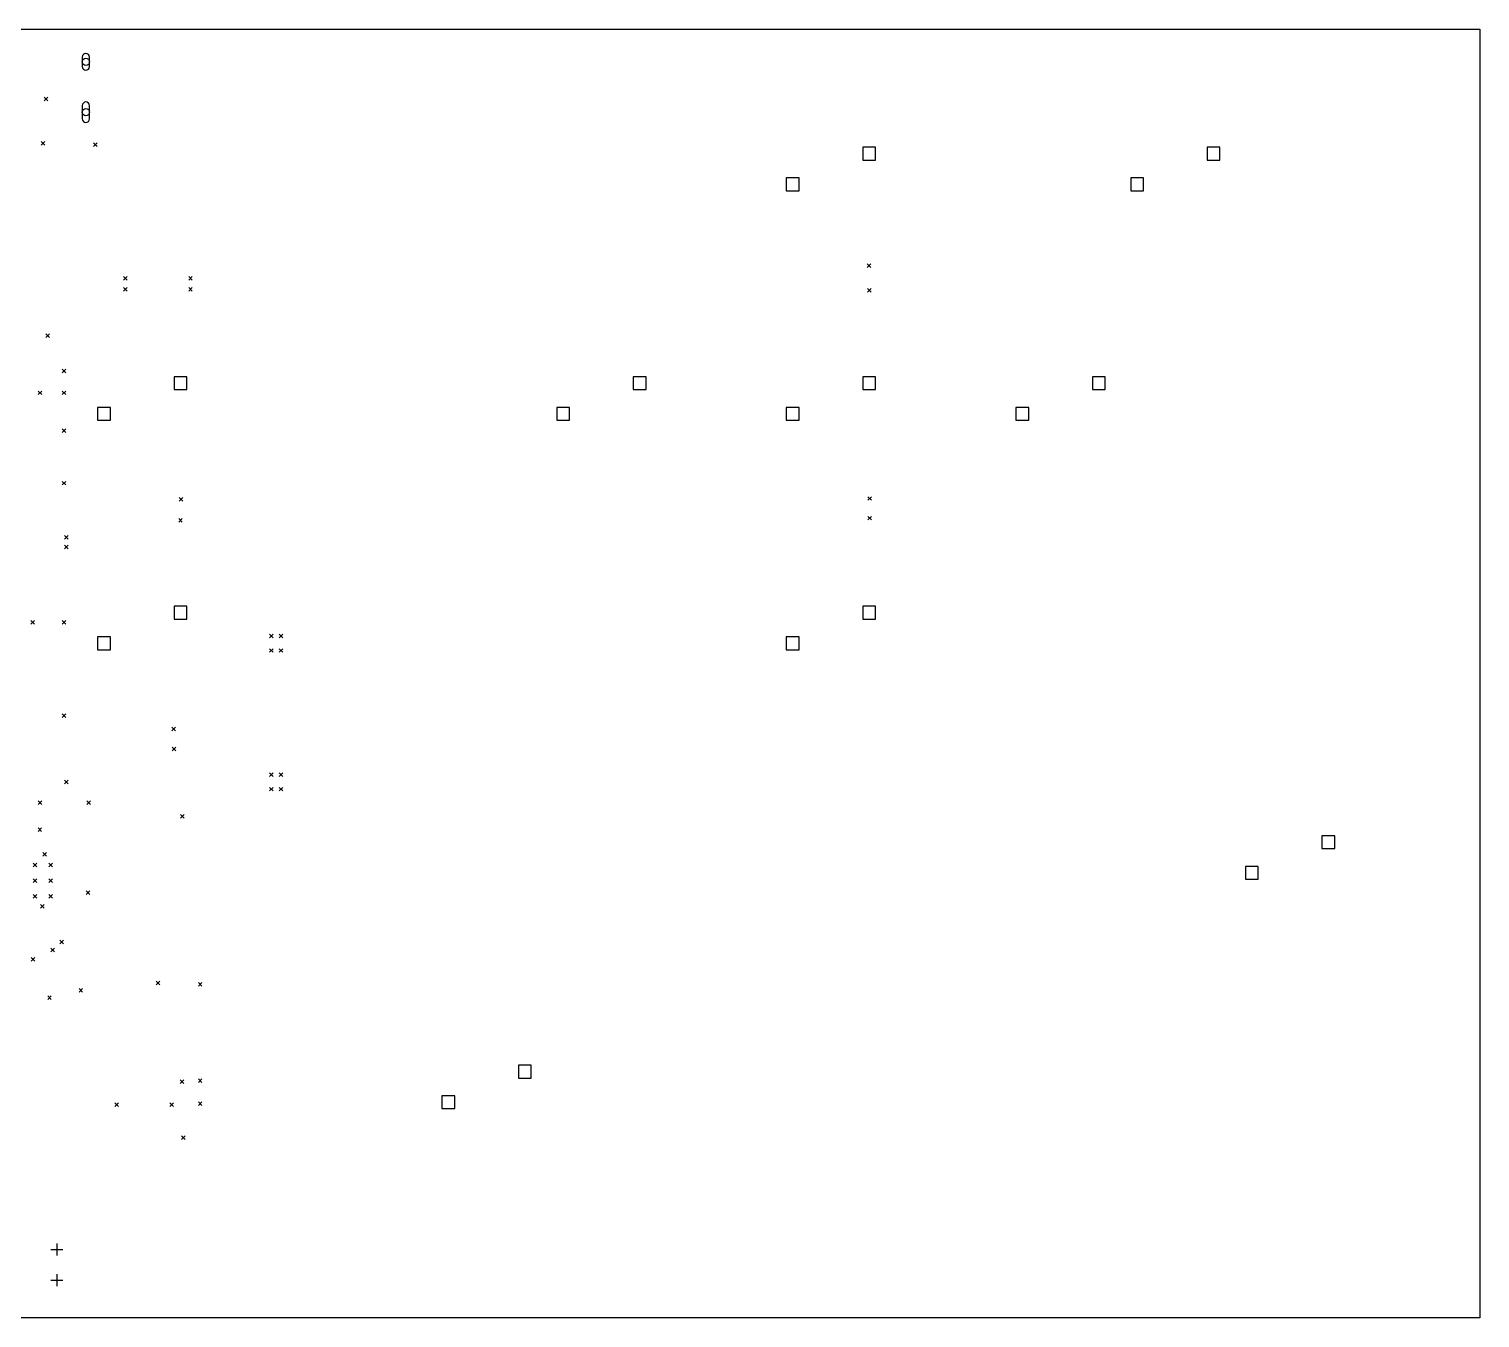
# Model space of a CAD drawing. Extents: x 0.66 to 10.16, y -5.55 to -0.71.
# Drawn here: x 5.417 to 10.158, y -4.921 to -0.709 of the extents above; entities that cross this region are included whole.
import ezdxf

# ---------------------------------------------------------------- set-up
doc = ezdxf.new("R2010")
doc.units = 0
doc.header["$MEASUREMENT"] = 0
doc.layers.add('BLACK', color=7, linetype='CONTINUOUS')

msp = doc.modelspace()

# ---------------------------------------------------------------- linework, layer by layer
at = {"layer": 'BLACK', "linetype": 'CONTINUOUS'}
for p, q in [((0.708661, -0.708661), (10.1575, -0.708661)), ((10.1575, -0.708661), (10.1575, -4.92126)), ((5.59134, -0.800197), (5.59134, -0.831693)), ((5.61496, -0.831693), (5.61496, -0.800197)), ((5.46654, -0.931102), (5.47835, -0.942913)), ((5.47835, -0.931102), (5.46654, -0.942913)), ((5.59134, -0.958858), (5.59134, -1.00217)), ((5.61496, -1.00217), (5.61496, -0.958858)), ((5.45669, -1.07677), (5.4685, -1.08858)), ((5.4685, -1.07677), (5.45669, -1.08858)), ((5.62795, -1.08071), (5.63976, -1.09252)), ((5.63976, -1.08071), (5.62795, -1.09252)), ((8.18313, -1.09534), (8.14137, -1.09534)), ((8.14137, -1.09534), (8.14137, -1.13709)), ((8.14137, -1.13709), (8.18313, -1.13709)), ((8.18313, -1.13709), (8.18313, -1.09534)), ((9.30813, -1.09534), (9.26637, -1.09534)), ((9.26637, -1.09534), (9.26637, -1.13709)), ((9.26637, -1.13709), (9.30813, -1.13709)), ((9.30813, -1.13709), (9.30813, -1.09534)), ((7.93313, -1.19534), (7.89137, -1.19534)), ((7.89137, -1.19534), (7.89137, -1.23709)), ((7.93313, -1.23709), (7.93313, -1.19534)), ((9.05813, -1.19534), (9.01637, -1.19534)), ((9.01637, -1.19534), (9.01637, -1.23709)), ((9.05813, -1.23709), (9.05813, -1.19534)), ((7.89137, -1.23709), (7.93313, -1.23709)), ((9.01637, -1.23709), (9.05813, -1.23709)), ((8.15551, -1.47638), (8.16732, -1.48819)), ((8.16732, -1.47638), (8.15551, -1.48819)), ((5.72638, -1.51772), (5.73819, -1.52953)), ((5.73819, -1.51772), (5.72638, -1.52953)), ((5.72638, -1.55315), (5.73819, -1.56496)), ((5.73819, -1.55315), (5.72638, -1.56496)), ((5.93898, -1.51772), (5.95079, -1.52953)), ((5.95079, -1.51772), (5.93898, -1.52953)), ((5.93898, -1.55315), (5.95079, -1.56496)), ((5.95079, -1.55315), (5.93898, -1.56496)), ((8.15635, -1.55692), (8.16816, -1.56873)), ((8.16816, -1.55692), (8.15635, -1.56873)), ((5.47244, -1.70472), (5.48425, -1.71654)), ((5.48425, -1.70472), (5.47244, -1.71654)), ((5.52557, -1.82087), (5.53738, -1.83268)), ((5.53738, -1.82087), (5.52557, -1.83268)), ((5.93313, -1.84534), (5.89137, -1.84534)), ((5.89137, -1.84534), (5.89137, -1.88709)), ((5.93313, -1.88709), (5.93313, -1.84534)), ((7.43313, -1.84534), (7.39137, -1.84534)), ((7.39137, -1.84534), (7.39137, -1.88709)), ((7.43313, -1.88709), (7.43313, -1.84534)), ((8.18313, -1.84534), (8.14137, -1.84534)), ((8.14137, -1.84534), (8.14137, -1.88709)), ((8.18313, -1.88709), (8.18313, -1.84534)), ((8.93313, -1.84534), (8.89137, -1.84534)), ((8.89137, -1.84534), (8.89137, -1.88709)), ((8.93313, -1.88709), (8.93313, -1.84534)), ((5.44687, -1.89179), (5.45868, -1.9036)), ((5.45868, -1.89179), (5.44687, -1.9036)), ((5.52557, -1.89179), (5.53738, -1.9036)), ((5.53738, -1.89179), (5.52557, -1.9036)), ((5.89137, -1.88709), (5.93313, -1.88709)), ((7.39137, -1.88709), (7.43313, -1.88709)), ((8.14137, -1.88709), (8.18313, -1.88709)), ((8.89137, -1.88709), (8.93313, -1.88709)), ((5.68313, -1.94534), (5.64137, -1.94534)), ((5.64137, -1.94534), (5.64137, -1.98709)), ((5.64137, -1.98709), (5.68313, -1.98709)), ((5.68313, -1.98709), (5.68313, -1.94534)), ((7.18313, -1.94534), (7.14137, -1.94534)), ((7.14137, -1.94534), (7.14137, -1.98709)), ((7.14137, -1.98709), (7.18313, -1.98709)), ((7.18313, -1.98709), (7.18313, -1.94534)), ((7.93313, -1.94534), (7.89137, -1.94534)), ((7.89137, -1.94534), (7.89137, -1.98709)), ((7.89137, -1.98709), (7.93313, -1.98709)), ((7.93313, -1.98709), (7.93313, -1.94534)), ((8.68313, -1.94534), (8.64137, -1.94534)), ((8.64137, -1.94534), (8.64137, -1.98709)), ((8.64137, -1.98709), (8.68313, -1.98709)), ((8.68313, -1.98709), (8.68313, -1.94534)), ((5.52557, -2.01575), (5.53738, -2.02756)), ((5.53738, -2.01575), (5.52557, -2.02756)), ((5.52557, -2.18701), (5.53738, -2.19882)), ((5.53738, -2.18701), (5.52557, -2.19882)), ((5.90748, -2.23949), (5.91929, -2.2513)), ((5.91929, -2.23949), (5.90748, -2.2513)), ((8.15748, -2.23713), (8.16929, -2.24894)), ((8.16929, -2.23713), (8.15748, -2.24894)), ((5.90635, -2.30889), (5.91816, -2.3207)), ((5.91816, -2.30889), (5.90635, -2.3207)), ((8.15748, -2.30146), (8.16929, -2.31327)), ((8.16929, -2.30146), (8.15748, -2.31327)), ((5.53346, -2.36417), (5.54528, -2.37598)), ((5.54528, -2.36417), (5.53346, -2.37598)), ((5.53346, -2.39565), (5.54528, -2.40746)), ((5.54528, -2.39565), (5.53346, -2.40746)), ((5.93313, -2.59534), (5.89137, -2.59534)), ((5.89137, -2.59534), (5.89137, -2.63709)), ((5.93313, -2.63709), (5.93313, -2.59534)), ((8.18313, -2.59534), (8.14137, -2.59534)), ((8.14137, -2.59534), (8.14137, -2.63709)), ((8.18313, -2.63709), (8.18313, -2.59534)), ((5.42325, -2.64179), (5.43506, -2.6536)), ((5.43506, -2.64179), (5.42325, -2.6536)), ((5.52557, -2.64179), (5.53738, -2.6536)), ((5.53738, -2.64179), (5.52557, -2.6536)), ((5.89137, -2.63709), (5.93313, -2.63709)), ((8.14137, -2.63709), (8.18313, -2.63709)), ((5.68313, -2.69534), (5.64137, -2.69534)), ((5.64137, -2.69534), (5.64137, -2.73709)), ((5.68313, -2.73709), (5.68313, -2.69534)), ((6.20276, -2.68671), (6.21457, -2.69852)), ((6.21457, -2.68671), (6.20276, -2.69852)), ((6.23425, -2.68671), (6.24606, -2.69852)), ((6.24606, -2.68671), (6.23425, -2.69852)), ((7.93313, -2.69534), (7.89137, -2.69534)), ((7.89137, -2.69534), (7.89137, -2.73709)), ((7.93313, -2.73709), (7.93313, -2.69534)), ((5.64137, -2.73709), (5.68313, -2.73709)), ((6.20278, -2.73391), (6.21459, -2.74572)), ((6.21459, -2.73391), (6.20278, -2.74572)), ((6.23425, -2.73391), (6.24606, -2.74572)), ((6.24606, -2.73391), (6.23425, -2.74572)), ((7.89137, -2.73709), (7.93313, -2.73709)), ((5.52557, -2.94685), (5.53738, -2.95866)), ((5.53738, -2.94685), (5.52557, -2.95866)), ((5.88386, -2.99016), (5.89567, -3.00197)), ((5.89567, -2.99016), (5.88386, -3.00197)), ((5.88516, -3.05579), (5.89697, -3.0676)), ((5.89697, -3.05579), (5.88516, -3.0676)), ((5.53346, -3.16339), (5.54528, -3.1752)), ((5.54528, -3.16339), (5.53346, -3.1752)), ((6.20276, -3.13978), (6.21457, -3.15159)), ((6.21457, -3.13978), (6.20276, -3.15159)), ((6.23425, -3.13978), (6.24606, -3.15159)), ((6.24606, -3.13978), (6.23425, -3.15159)), ((6.20278, -3.18699), (6.21459, -3.1988)), ((6.21459, -3.18699), (6.20278, -3.1988)), ((6.23425, -3.18699), (6.24606, -3.1988)), ((6.24606, -3.18699), (6.23425, -3.1988)), ((5.44687, -3.2311), (5.45868, -3.24291)), ((5.45868, -3.2311), (5.44687, -3.24291)), ((5.6062, -3.2315), (5.61801, -3.24331)), ((5.61801, -3.2315), (5.6062, -3.24331)), ((5.91211, -3.27598), (5.92392, -3.2878)), ((5.92392, -3.27598), (5.91211, -3.2878)), ((5.44683, -3.31984), (5.45864, -3.33165)), ((5.45864, -3.31984), (5.44683, -3.33165)), ((9.68313, -3.34534), (9.64137, -3.34534)), ((9.64137, -3.34534), (9.64137, -3.38709)), ((9.68313, -3.38709), (9.68313, -3.34534)), ((5.4626, -3.39961), (5.47441, -3.41142)), ((5.47441, -3.39961), (5.4626, -3.41142)), ((9.64137, -3.38709), (9.68313, -3.38709)), ((5.4311, -3.43504), (5.44291, -3.44685)), ((5.44291, -3.43504), (5.4311, -3.44685)), ((5.48228, -3.43504), (5.49409, -3.44685)), ((5.49409, -3.43504), (5.48228, -3.44685)), ((9.43313, -3.44534), (9.39137, -3.44534)), ((9.39137, -3.44534), (9.39137, -3.48709)), ((9.43313, -3.48709), (9.43313, -3.44534)), ((5.4311, -3.48622), (5.44291, -3.49803)), ((5.44291, -3.48622), (5.4311, -3.49803)), ((5.48228, -3.48622), (5.49409, -3.49803)), ((5.49409, -3.48622), (5.48228, -3.49803)), ((9.39137, -3.48709), (9.43313, -3.48709)), ((5.4311, -3.5374), (5.44291, -3.54921)), ((5.44291, -3.5374), (5.4311, -3.54921)), ((5.48228, -3.5374), (5.49409, -3.54921)), ((5.49409, -3.5374), (5.48228, -3.54921)), ((5.60433, -3.52559), (5.61614, -3.5374)), ((5.61614, -3.52559), (5.60433, -3.5374)), ((5.45472, -3.56957), (5.46654, -3.58138)), ((5.46654, -3.56957), (5.45472, -3.58138)), ((5.51772, -3.68701), (5.52953, -3.69882)), ((5.52953, -3.68701), (5.51772, -3.69882)), ((5.42448, -3.74338), (5.43629, -3.75519)), ((5.43629, -3.74338), (5.42448, -3.75519)), ((5.48841, -3.71282), (5.50022, -3.72463)), ((5.50022, -3.71282), (5.48841, -3.72463)), ((5.83268, -3.82087), (5.84449, -3.83268)), ((5.84449, -3.82087), (5.83268, -3.83268)), ((5.97047, -3.8248), (5.98228, -3.83661)), ((5.98228, -3.8248), (5.97047, -3.83661)), ((5.47835, -3.86811), (5.49016, -3.87992)), ((5.49016, -3.86811), (5.47835, -3.87992)), ((5.58071, -3.84449), (5.59252, -3.8563)), ((5.59252, -3.84449), (5.58071, -3.8563)), ((7.05813, -4.09534), (7.01637, -4.09534)), ((7.01637, -4.09534), (7.01637, -4.13709)), ((7.05813, -4.13709), (7.05813, -4.09534)), ((5.91142, -4.14262), (5.92323, -4.15443)), ((5.92323, -4.14262), (5.91142, -4.15443)), ((5.97047, -4.13976), (5.98228, -4.15157)), ((5.98228, -4.13976), (5.97047, -4.15157)), ((7.01637, -4.13709), (7.05813, -4.13709)), ((5.69764, -4.2185), (5.70945, -4.23031)), ((5.70945, -4.2185), (5.69764, -4.23031)), ((5.87717, -4.2185), (5.88898, -4.23031)), ((5.88898, -4.2185), (5.87717, -4.23031)), ((5.97047, -4.21457), (5.98228, -4.22638)), ((5.98228, -4.21457), (5.97047, -4.22638)), ((6.80813, -4.19534), (6.76637, -4.19534)), ((6.76637, -4.19534), (6.76637, -4.23709)), ((6.80813, -4.23709), (6.80813, -4.19534)), ((6.76637, -4.23709), (6.80813, -4.23709)), ((5.91575, -4.32638), (5.92756, -4.33819)), ((5.92756, -4.32638), (5.91575, -4.33819)), ((5.50807, -4.67795), (5.50807, -4.71732)), ((5.48839, -4.69764), (5.52776, -4.69764)), ((5.50807, -4.77795), (5.50807, -4.81732)), ((5.48839, -4.79764), (5.52776, -4.79764)), ((10.1575, -4.92126), (0.708661, -4.92126))]:
    msp.add_line(p, q, dxfattribs=at)
at = {"layer": 'BLACK'}
for centre in [(5.60315, -0.815945), (5.60315, -0.980512)]:
    msp.add_circle(centre, 0.011811, dxfattribs=at)
for centre, start, end in [((5.60315, -0.800197), 360, 540), ((5.60315, -0.831693), 180, 360), ((5.60315, -0.958858), 360, 540), ((5.60315, -1.00217), 180, 360)]:
    msp.add_arc(centre, 0.011811, start, end, dxfattribs=at)

doc.saveas('drawing.dxf')
